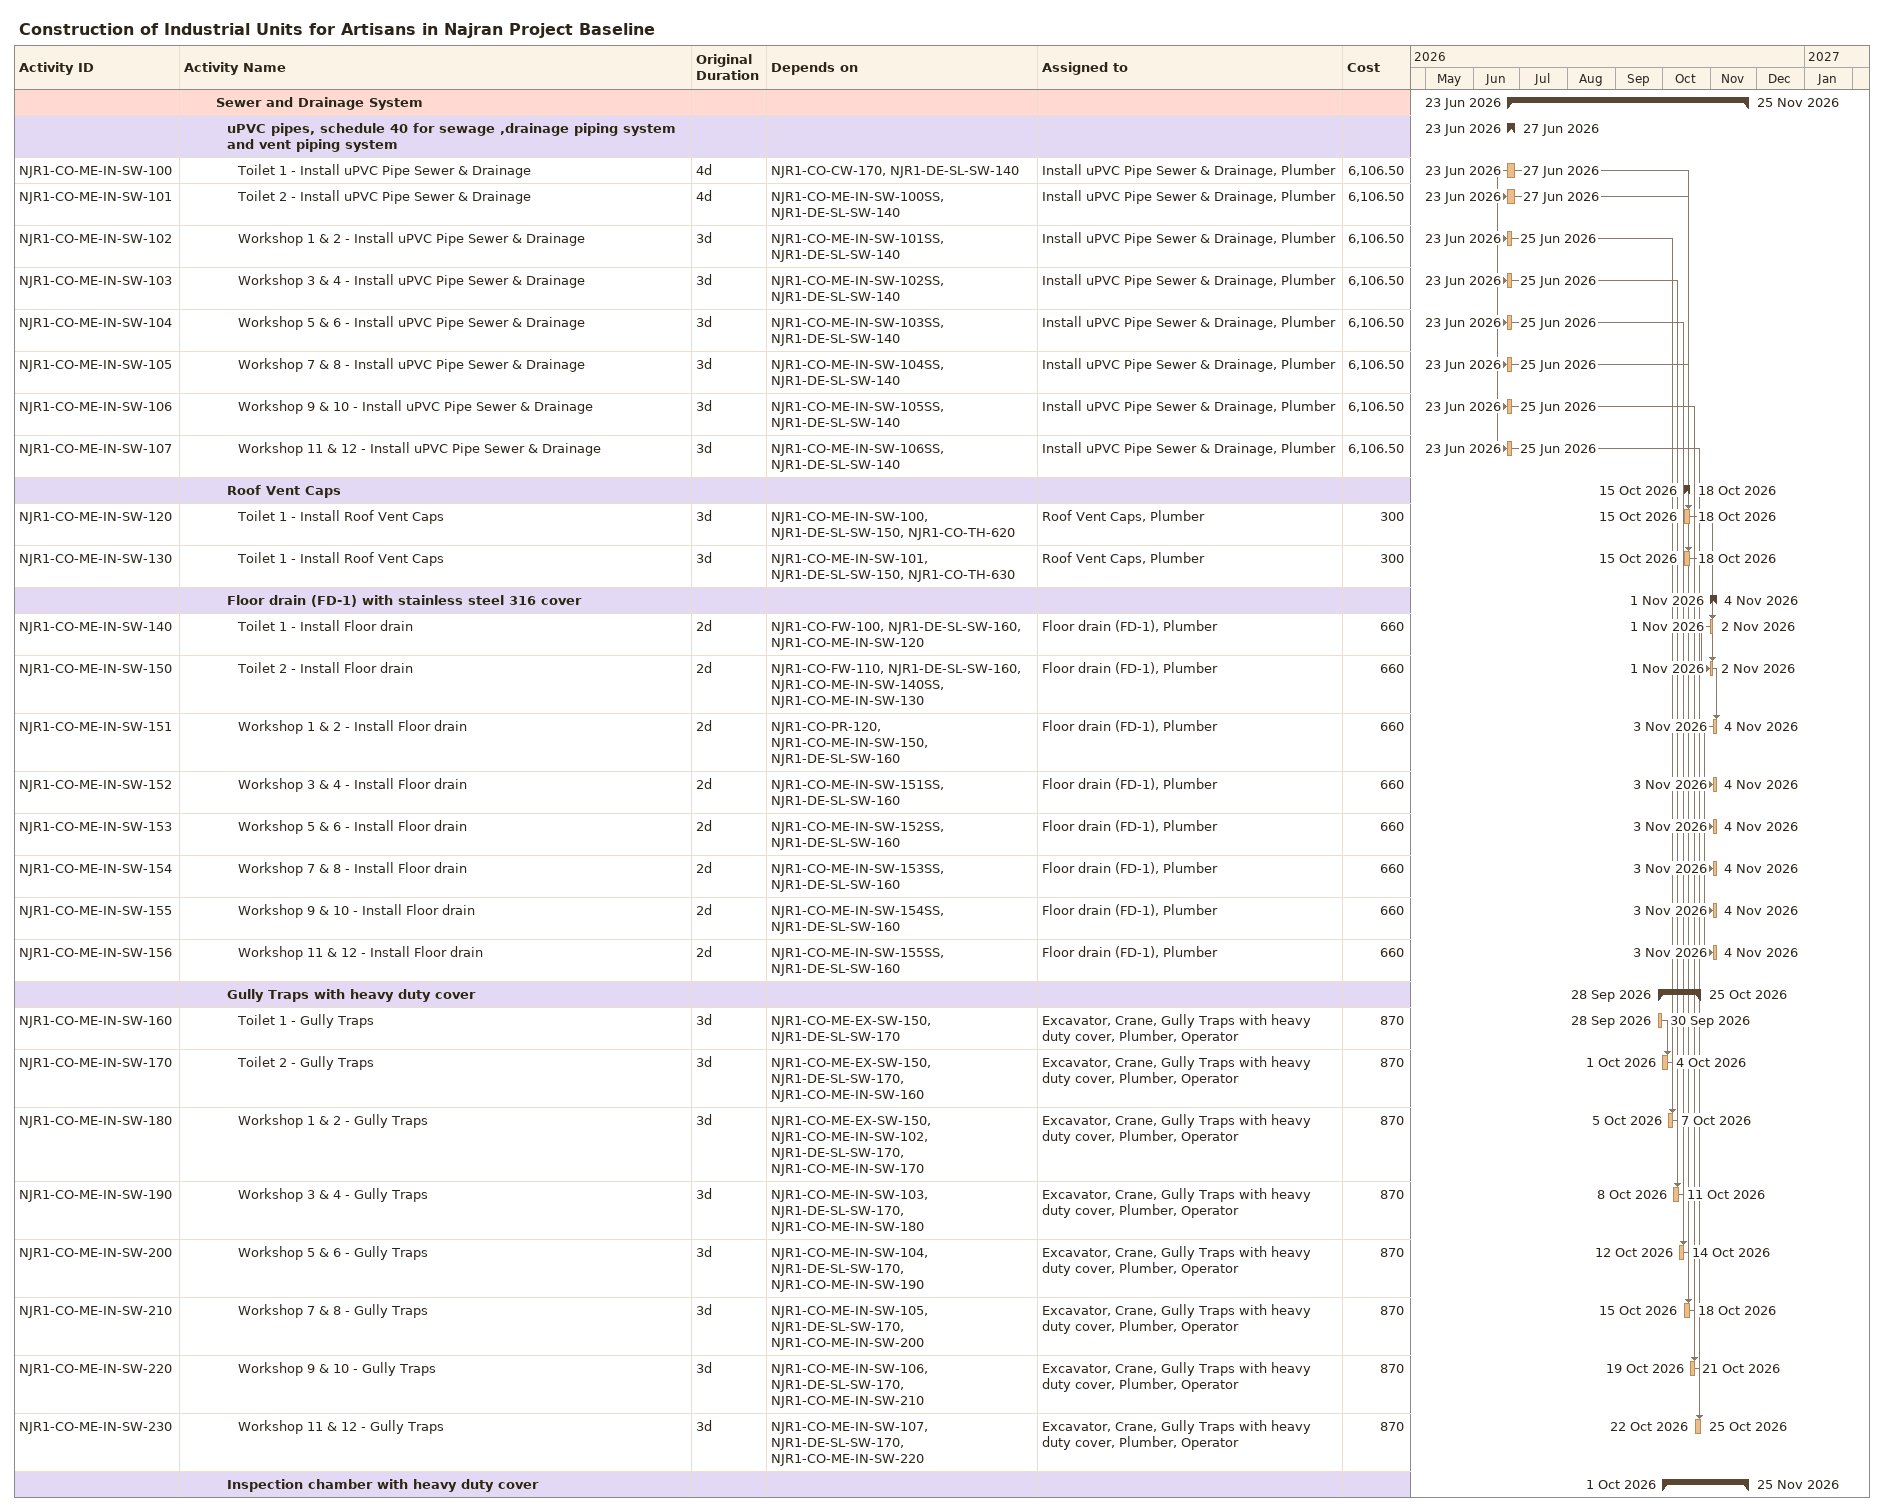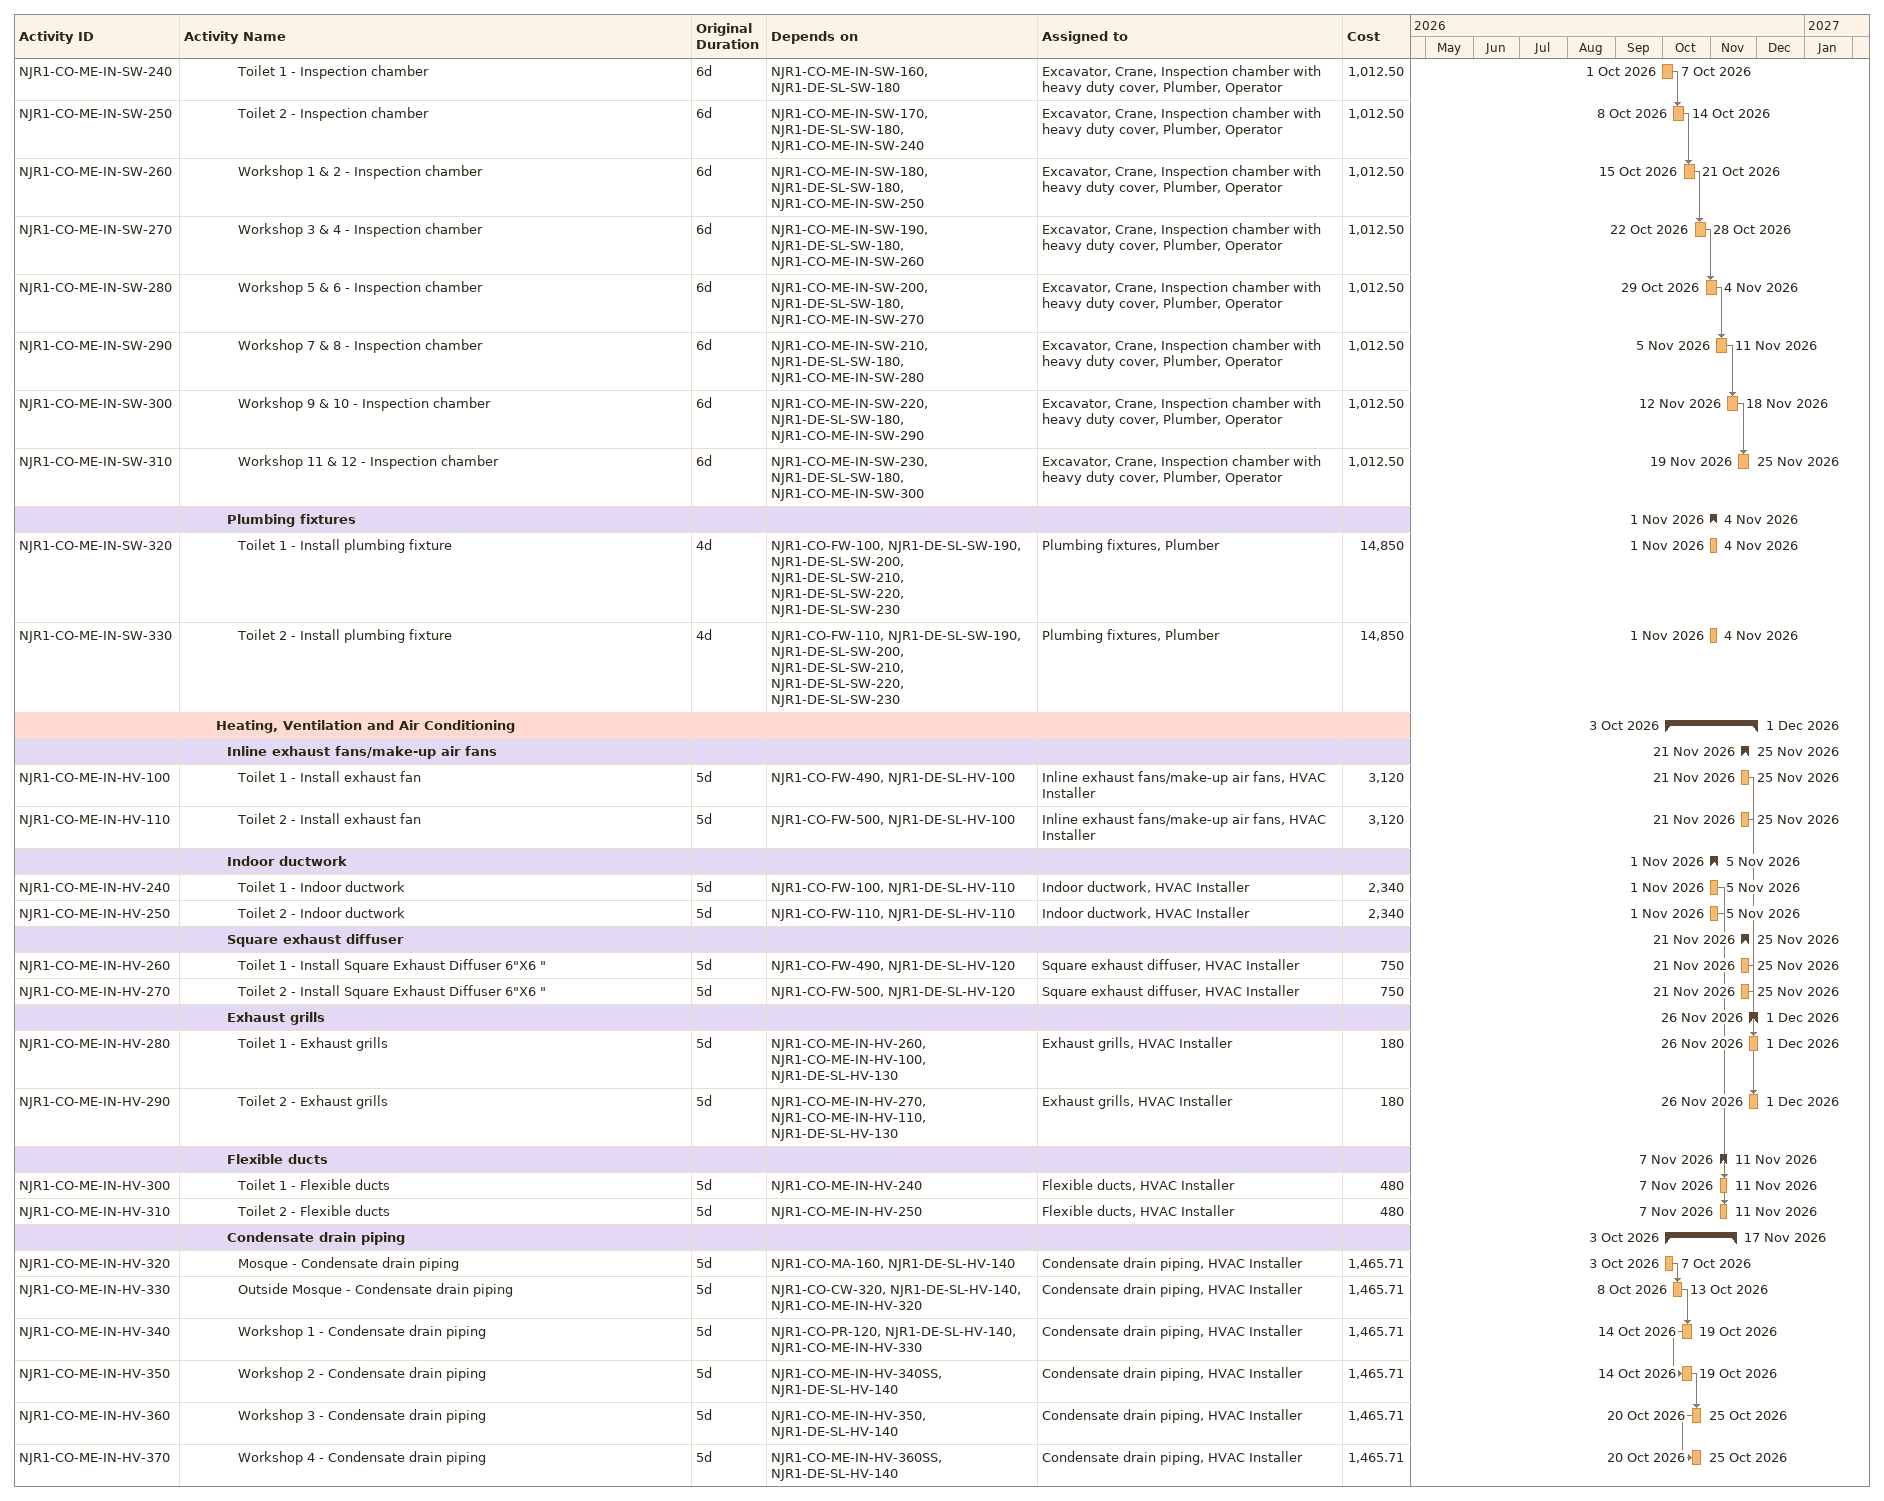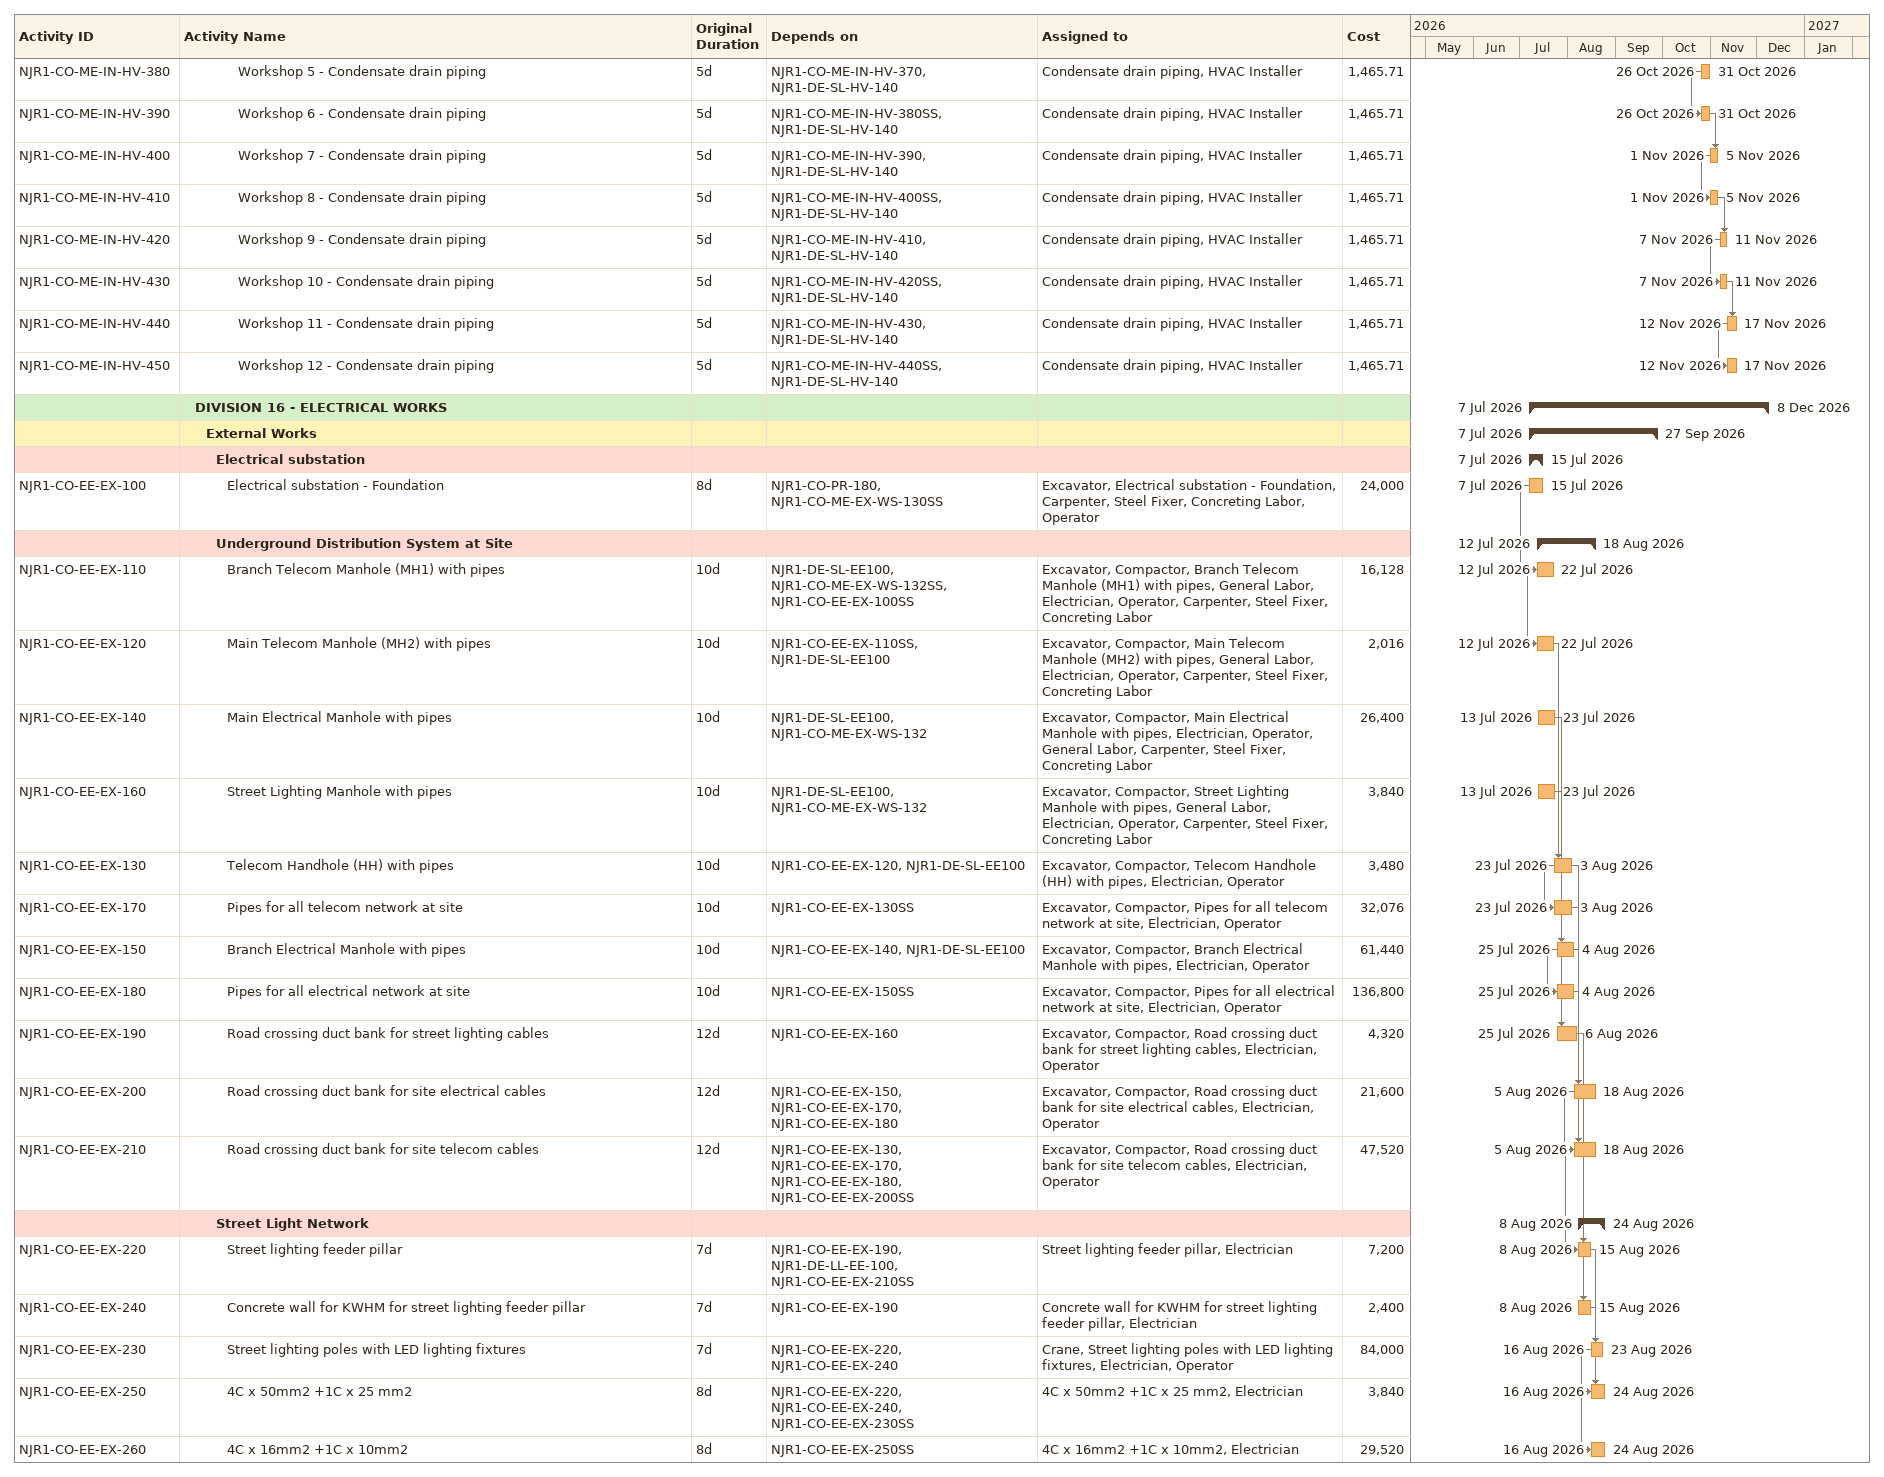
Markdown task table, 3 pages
Construction of Industrial Units for Artisans in Najran Project Baseline

| ID | Level | Task | Original duration | Start | Finish | Predecessors | Resources | Cost |
|---|---|---|---|---|---|---|---|---|
|  | 4 | **Sewer and Drainage System** |  | 2026-06-23 | 2026-11-25 |  |  |  |
|  | 5 | **uPVC pipes, schedule 40 for sewage ,drainage piping system and vent piping system** |  | 2026-06-23 | 2026-06-27 |  |  |  |
| NJR1-CO-ME-IN-SW-100 | 6 | Toilet 1 - Install uPVC Pipe Sewer & Drainage | 4d | 2026-06-23 | 2026-06-27 | NJR1-CO-CW-170, NJR1-DE-SL-SW-140 | Install uPVC Pipe Sewer & Drainage, Plumber | 6106.50 |
| NJR1-CO-ME-IN-SW-101 | 6 | Toilet 2 - Install uPVC Pipe Sewer & Drainage | 4d | 2026-06-23 | 2026-06-27 | NJR1-CO-ME-IN-SW-100SS, NJR1-DE-SL-SW-140 | Install uPVC Pipe Sewer & Drainage, Plumber | 6106.50 |
| NJR1-CO-ME-IN-SW-102 | 6 | Workshop 1 & 2 - Install uPVC Pipe Sewer & Drainage | 3d | 2026-06-23 | 2026-06-25 | NJR1-CO-ME-IN-SW-101SS, NJR1-DE-SL-SW-140 | Install uPVC Pipe Sewer & Drainage, Plumber | 6106.50 |
| NJR1-CO-ME-IN-SW-103 | 6 | Workshop 3 & 4 - Install uPVC Pipe Sewer & Drainage | 3d | 2026-06-23 | 2026-06-25 | NJR1-CO-ME-IN-SW-102SS, NJR1-DE-SL-SW-140 | Install uPVC Pipe Sewer & Drainage, Plumber | 6106.50 |
| NJR1-CO-ME-IN-SW-104 | 6 | Workshop 5 & 6 - Install uPVC Pipe Sewer & Drainage | 3d | 2026-06-23 | 2026-06-25 | NJR1-CO-ME-IN-SW-103SS, NJR1-DE-SL-SW-140 | Install uPVC Pipe Sewer & Drainage, Plumber | 6106.50 |
| NJR1-CO-ME-IN-SW-105 | 6 | Workshop 7 & 8 - Install uPVC Pipe Sewer & Drainage | 3d | 2026-06-23 | 2026-06-25 | NJR1-CO-ME-IN-SW-104SS, NJR1-DE-SL-SW-140 | Install uPVC Pipe Sewer & Drainage, Plumber | 6106.50 |
| NJR1-CO-ME-IN-SW-106 | 6 | Workshop 9 & 10 - Install uPVC Pipe Sewer & Drainage | 3d | 2026-06-23 | 2026-06-25 | NJR1-CO-ME-IN-SW-105SS, NJR1-DE-SL-SW-140 | Install uPVC Pipe Sewer & Drainage, Plumber | 6106.50 |
| NJR1-CO-ME-IN-SW-107 | 6 | Workshop 11 & 12 - Install uPVC Pipe Sewer & Drainage | 3d | 2026-06-23 | 2026-06-25 | NJR1-CO-ME-IN-SW-106SS, NJR1-DE-SL-SW-140 | Install uPVC Pipe Sewer & Drainage, Plumber | 6106.50 |
|  | 5 | **Roof Vent Caps** |  | 2026-10-15 | 2026-10-18 |  |  |  |
| NJR1-CO-ME-IN-SW-120 | 6 | Toilet 1 - Install Roof Vent Caps | 3d | 2026-10-15 | 2026-10-18 | NJR1-CO-ME-IN-SW-100, NJR1-DE-SL-SW-150, NJR1-CO-TH-620 | Roof Vent Caps, Plumber | 300 |
| NJR1-CO-ME-IN-SW-130 | 6 | Toilet 1 - Install Roof Vent Caps | 3d | 2026-10-15 | 2026-10-18 | NJR1-CO-ME-IN-SW-101, NJR1-DE-SL-SW-150, NJR1-CO-TH-630 | Roof Vent Caps, Plumber | 300 |
|  | 5 | **Floor drain (FD-1) with stainless steel 316 cover** |  | 2026-11-01 | 2026-11-04 |  |  |  |
| NJR1-CO-ME-IN-SW-140 | 6 | Toilet 1 - Install Floor drain | 2d | 2026-11-01 | 2026-11-02 | NJR1-CO-FW-100, NJR1-DE-SL-SW-160, NJR1-CO-ME-IN-SW-120 | Floor drain (FD-1), Plumber | 660 |
| NJR1-CO-ME-IN-SW-150 | 6 | Toilet 2 - Install Floor drain | 2d | 2026-11-01 | 2026-11-02 | NJR1-CO-FW-110, NJR1-DE-SL-SW-160, NJR1-CO-ME-IN-SW-140SS, NJR1-CO-ME-IN-SW-130 | Floor drain (FD-1), Plumber | 660 |
| NJR1-CO-ME-IN-SW-151 | 6 | Workshop 1 & 2 - Install Floor drain | 2d | 2026-11-03 | 2026-11-04 | NJR1-CO-PR-120, NJR1-CO-ME-IN-SW-150, NJR1-DE-SL-SW-160 | Floor drain (FD-1), Plumber | 660 |
| NJR1-CO-ME-IN-SW-152 | 6 | Workshop 3 & 4 - Install Floor drain | 2d | 2026-11-03 | 2026-11-04 | NJR1-CO-ME-IN-SW-151SS, NJR1-DE-SL-SW-160 | Floor drain (FD-1), Plumber | 660 |
| NJR1-CO-ME-IN-SW-153 | 6 | Workshop 5 & 6 - Install Floor drain | 2d | 2026-11-03 | 2026-11-04 | NJR1-CO-ME-IN-SW-152SS, NJR1-DE-SL-SW-160 | Floor drain (FD-1), Plumber | 660 |
| NJR1-CO-ME-IN-SW-154 | 6 | Workshop 7 & 8 - Install Floor drain | 2d | 2026-11-03 | 2026-11-04 | NJR1-CO-ME-IN-SW-153SS, NJR1-DE-SL-SW-160 | Floor drain (FD-1), Plumber | 660 |
| NJR1-CO-ME-IN-SW-155 | 6 | Workshop 9 & 10 - Install Floor drain | 2d | 2026-11-03 | 2026-11-04 | NJR1-CO-ME-IN-SW-154SS, NJR1-DE-SL-SW-160 | Floor drain (FD-1), Plumber | 660 |
| NJR1-CO-ME-IN-SW-156 | 6 | Workshop 11 & 12 - Install Floor drain | 2d | 2026-11-03 | 2026-11-04 | NJR1-CO-ME-IN-SW-155SS, NJR1-DE-SL-SW-160 | Floor drain (FD-1), Plumber | 660 |
|  | 5 | **Gully Traps with heavy duty cover** |  | 2026-09-28 | 2026-10-25 |  |  |  |
| NJR1-CO-ME-IN-SW-160 | 6 | Toilet 1 - Gully Traps | 3d | 2026-09-28 | 2026-09-30 | NJR1-CO-ME-EX-SW-150, NJR1-DE-SL-SW-170 | Excavator, Crane, Gully Traps with heavy duty cover, Plumber, Operator | 870 |
| NJR1-CO-ME-IN-SW-170 | 6 | Toilet 2 - Gully Traps | 3d | 2026-10-01 | 2026-10-04 | NJR1-CO-ME-EX-SW-150, NJR1-DE-SL-SW-170, NJR1-CO-ME-IN-SW-160 | Excavator, Crane, Gully Traps with heavy duty cover, Plumber, Operator | 870 |
| NJR1-CO-ME-IN-SW-180 | 6 | Workshop 1 & 2 - Gully Traps | 3d | 2026-10-05 | 2026-10-07 | NJR1-CO-ME-EX-SW-150, NJR1-CO-ME-IN-SW-102, NJR1-DE-SL-SW-170, NJR1-CO-ME-IN-SW-170 | Excavator, Crane, Gully Traps with heavy duty cover, Plumber, Operator | 870 |
| NJR1-CO-ME-IN-SW-190 | 6 | Workshop 3 & 4 - Gully Traps | 3d | 2026-10-08 | 2026-10-11 | NJR1-CO-ME-IN-SW-103, NJR1-DE-SL-SW-170, NJR1-CO-ME-IN-SW-180 | Excavator, Crane, Gully Traps with heavy duty cover, Plumber, Operator | 870 |
| NJR1-CO-ME-IN-SW-200 | 6 | Workshop 5 & 6 - Gully Traps | 3d | 2026-10-12 | 2026-10-14 | NJR1-CO-ME-IN-SW-104, NJR1-DE-SL-SW-170, NJR1-CO-ME-IN-SW-190 | Excavator, Crane, Gully Traps with heavy duty cover, Plumber, Operator | 870 |
| NJR1-CO-ME-IN-SW-210 | 6 | Workshop 7 & 8 - Gully Traps | 3d | 2026-10-15 | 2026-10-18 | NJR1-CO-ME-IN-SW-105, NJR1-DE-SL-SW-170, NJR1-CO-ME-IN-SW-200 | Excavator, Crane, Gully Traps with heavy duty cover, Plumber, Operator | 870 |
| NJR1-CO-ME-IN-SW-220 | 6 | Workshop 9 & 10 - Gully Traps | 3d | 2026-10-19 | 2026-10-21 | NJR1-CO-ME-IN-SW-106, NJR1-DE-SL-SW-170, NJR1-CO-ME-IN-SW-210 | Excavator, Crane, Gully Traps with heavy duty cover, Plumber, Operator | 870 |
| NJR1-CO-ME-IN-SW-230 | 6 | Workshop 11 & 12 - Gully Traps | 3d | 2026-10-22 | 2026-10-25 | NJR1-CO-ME-IN-SW-107, NJR1-DE-SL-SW-170, NJR1-CO-ME-IN-SW-220 | Excavator, Crane, Gully Traps with heavy duty cover, Plumber, Operator | 870 |
|  | 5 | **Inspection chamber with heavy duty cover** |  | 2026-10-01 | 2026-11-25 |  |  |  |
| NJR1-CO-ME-IN-SW-240 | 6 | Toilet 1 - Inspection chamber | 6d | 2026-10-01 | 2026-10-07 | NJR1-CO-ME-IN-SW-160, NJR1-DE-SL-SW-180 | Excavator, Crane, Inspection chamber with heavy duty cover, Plumber, Operator | 1012.50 |
| NJR1-CO-ME-IN-SW-250 | 6 | Toilet 2 - Inspection chamber | 6d | 2026-10-08 | 2026-10-14 | NJR1-CO-ME-IN-SW-170, NJR1-DE-SL-SW-180, NJR1-CO-ME-IN-SW-240 | Excavator, Crane, Inspection chamber with heavy duty cover, Plumber, Operator | 1012.50 |
| NJR1-CO-ME-IN-SW-260 | 6 | Workshop 1 & 2 - Inspection chamber | 6d | 2026-10-15 | 2026-10-21 | NJR1-CO-ME-IN-SW-180, NJR1-DE-SL-SW-180, NJR1-CO-ME-IN-SW-250 | Excavator, Crane, Inspection chamber with heavy duty cover, Plumber, Operator | 1012.50 |
| NJR1-CO-ME-IN-SW-270 | 6 | Workshop 3 & 4 - Inspection chamber | 6d | 2026-10-22 | 2026-10-28 | NJR1-CO-ME-IN-SW-190, NJR1-DE-SL-SW-180, NJR1-CO-ME-IN-SW-260 | Excavator, Crane, Inspection chamber with heavy duty cover, Plumber, Operator | 1012.50 |
| NJR1-CO-ME-IN-SW-280 | 6 | Workshop 5 & 6 - Inspection chamber | 6d | 2026-10-29 | 2026-11-04 | NJR1-CO-ME-IN-SW-200, NJR1-DE-SL-SW-180, NJR1-CO-ME-IN-SW-270 | Excavator, Crane, Inspection chamber with heavy duty cover, Plumber, Operator | 1012.50 |
| NJR1-CO-ME-IN-SW-290 | 6 | Workshop 7 & 8 - Inspection chamber | 6d | 2026-11-05 | 2026-11-11 | NJR1-CO-ME-IN-SW-210, NJR1-DE-SL-SW-180, NJR1-CO-ME-IN-SW-280 | Excavator, Crane, Inspection chamber with heavy duty cover, Plumber, Operator | 1012.50 |
| NJR1-CO-ME-IN-SW-300 | 6 | Workshop 9 & 10 - Inspection chamber | 6d | 2026-11-12 | 2026-11-18 | NJR1-CO-ME-IN-SW-220, NJR1-DE-SL-SW-180, NJR1-CO-ME-IN-SW-290 | Excavator, Crane, Inspection chamber with heavy duty cover, Plumber, Operator | 1012.50 |
| NJR1-CO-ME-IN-SW-310 | 6 | Workshop 11 & 12 - Inspection chamber | 6d | 2026-11-19 | 2026-11-25 | NJR1-CO-ME-IN-SW-230, NJR1-DE-SL-SW-180, NJR1-CO-ME-IN-SW-300 | Excavator, Crane, Inspection chamber with heavy duty cover, Plumber, Operator | 1012.50 |
|  | 5 | **Plumbing fixtures** |  | 2026-11-01 | 2026-11-04 |  |  |  |
| NJR1-CO-ME-IN-SW-320 | 6 | Toilet 1 - Install plumbing fixture | 4d | 2026-11-01 | 2026-11-04 | NJR1-CO-FW-100, NJR1-DE-SL-SW-190, NJR1-DE-SL-SW-200, NJR1-DE-SL-SW-210, NJR1-DE-SL-SW-220, NJR1-DE-SL-SW-230 | Plumbing fixtures, Plumber | 14850 |
| NJR1-CO-ME-IN-SW-330 | 6 | Toilet 2 - Install plumbing fixture | 4d | 2026-11-01 | 2026-11-04 | NJR1-CO-FW-110, NJR1-DE-SL-SW-190, NJR1-DE-SL-SW-200, NJR1-DE-SL-SW-210, NJR1-DE-SL-SW-220, NJR1-DE-SL-SW-230 | Plumbing fixtures, Plumber | 14850 |
|  | 4 | **Heating, Ventilation and Air Conditioning** |  | 2026-10-03 | 2026-12-01 |  |  |  |
|  | 5 | **Inline exhaust fans/make-up air fans** |  | 2026-11-21 | 2026-11-25 |  |  |  |
| NJR1-CO-ME-IN-HV-100 | 6 | Toilet 1 - Install exhaust fan | 5d | 2026-11-21 | 2026-11-25 | NJR1-CO-FW-490, NJR1-DE-SL-HV-100 | Inline exhaust fans/make-up air fans, HVAC Installer | 3120 |
| NJR1-CO-ME-IN-HV-110 | 6 | Toilet 2 - Install exhaust fan | 5d | 2026-11-21 | 2026-11-25 | NJR1-CO-FW-500, NJR1-DE-SL-HV-100 | Inline exhaust fans/make-up air fans, HVAC Installer | 3120 |
|  | 5 | **Indoor ductwork** |  | 2026-11-01 | 2026-11-05 |  |  |  |
| NJR1-CO-ME-IN-HV-240 | 6 | Toilet 1 - Indoor ductwork | 5d | 2026-11-01 | 2026-11-05 | NJR1-CO-FW-100, NJR1-DE-SL-HV-110 | Indoor ductwork, HVAC Installer | 2340 |
| NJR1-CO-ME-IN-HV-250 | 6 | Toilet 2 - Indoor ductwork | 5d | 2026-11-01 | 2026-11-05 | NJR1-CO-FW-110, NJR1-DE-SL-HV-110 | Indoor ductwork, HVAC Installer | 2340 |
|  | 5 | **Square exhaust diffuser** |  | 2026-11-21 | 2026-11-25 |  |  |  |
| NJR1-CO-ME-IN-HV-260 | 6 | Toilet 1 - Install Square Exhaust Diffuser 6"X6 " | 5d | 2026-11-21 | 2026-11-25 | NJR1-CO-FW-490, NJR1-DE-SL-HV-120 | Square exhaust diffuser, HVAC Installer | 750 |
| NJR1-CO-ME-IN-HV-270 | 6 | Toilet 2 - Install Square Exhaust Diffuser 6"X6 " | 5d | 2026-11-21 | 2026-11-25 | NJR1-CO-FW-500, NJR1-DE-SL-HV-120 | Square exhaust diffuser, HVAC Installer | 750 |
|  | 5 | **Exhaust grills** |  | 2026-11-26 | 2026-12-01 |  |  |  |
| NJR1-CO-ME-IN-HV-280 | 6 | Toilet 1 - Exhaust grills | 5d | 2026-11-26 | 2026-12-01 | NJR1-CO-ME-IN-HV-260, NJR1-CO-ME-IN-HV-100, NJR1-DE-SL-HV-130 | Exhaust grills, HVAC Installer | 180 |
| NJR1-CO-ME-IN-HV-290 | 6 | Toilet 2 - Exhaust grills | 5d | 2026-11-26 | 2026-12-01 | NJR1-CO-ME-IN-HV-270, NJR1-CO-ME-IN-HV-110, NJR1-DE-SL-HV-130 | Exhaust grills, HVAC Installer | 180 |
|  | 5 | **Flexible ducts** |  | 2026-11-07 | 2026-11-11 |  |  |  |
| NJR1-CO-ME-IN-HV-300 | 6 | Toilet 1 - Flexible ducts | 5d | 2026-11-07 | 2026-11-11 | NJR1-CO-ME-IN-HV-240 | Flexible ducts, HVAC Installer | 480 |
| NJR1-CO-ME-IN-HV-310 | 6 | Toilet 2 - Flexible ducts | 5d | 2026-11-07 | 2026-11-11 | NJR1-CO-ME-IN-HV-250 | Flexible ducts, HVAC Installer | 480 |
|  | 5 | **Condensate drain piping** |  | 2026-10-03 | 2026-11-17 |  |  |  |
| NJR1-CO-ME-IN-HV-320 | 6 | Mosque - Condensate drain piping | 5d | 2026-10-03 | 2026-10-07 | NJR1-CO-MA-160, NJR1-DE-SL-HV-140 | Condensate drain piping, HVAC Installer | 1465.71 |
| NJR1-CO-ME-IN-HV-330 | 6 | Outside Mosque - Condensate drain piping | 5d | 2026-10-08 | 2026-10-13 | NJR1-CO-CW-320, NJR1-DE-SL-HV-140, NJR1-CO-ME-IN-HV-320 | Condensate drain piping, HVAC Installer | 1465.71 |
| NJR1-CO-ME-IN-HV-340 | 6 | Workshop 1 - Condensate drain piping | 5d | 2026-10-14 | 2026-10-19 | NJR1-CO-PR-120, NJR1-DE-SL-HV-140, NJR1-CO-ME-IN-HV-330 | Condensate drain piping, HVAC Installer | 1465.71 |
| NJR1-CO-ME-IN-HV-350 | 6 | Workshop 2 - Condensate drain piping | 5d | 2026-10-14 | 2026-10-19 | NJR1-CO-ME-IN-HV-340SS, NJR1-DE-SL-HV-140 | Condensate drain piping, HVAC Installer | 1465.71 |
| NJR1-CO-ME-IN-HV-360 | 6 | Workshop 3 - Condensate drain piping | 5d | 2026-10-20 | 2026-10-25 | NJR1-CO-ME-IN-HV-350, NJR1-DE-SL-HV-140 | Condensate drain piping, HVAC Installer | 1465.71 |
| NJR1-CO-ME-IN-HV-370 | 6 | Workshop 4 - Condensate drain piping | 5d | 2026-10-20 | 2026-10-25 | NJR1-CO-ME-IN-HV-360SS, NJR1-DE-SL-HV-140 | Condensate drain piping, HVAC Installer | 1465.71 |
| NJR1-CO-ME-IN-HV-380 | 6 | Workshop 5 - Condensate drain piping | 5d | 2026-10-26 | 2026-10-31 | NJR1-CO-ME-IN-HV-370, NJR1-DE-SL-HV-140 | Condensate drain piping, HVAC Installer | 1465.71 |
| NJR1-CO-ME-IN-HV-390 | 6 | Workshop 6 - Condensate drain piping | 5d | 2026-10-26 | 2026-10-31 | NJR1-CO-ME-IN-HV-380SS, NJR1-DE-SL-HV-140 | Condensate drain piping, HVAC Installer | 1465.71 |
| NJR1-CO-ME-IN-HV-400 | 6 | Workshop 7 - Condensate drain piping | 5d | 2026-11-01 | 2026-11-05 | NJR1-CO-ME-IN-HV-390, NJR1-DE-SL-HV-140 | Condensate drain piping, HVAC Installer | 1465.71 |
| NJR1-CO-ME-IN-HV-410 | 6 | Workshop 8 - Condensate drain piping | 5d | 2026-11-01 | 2026-11-05 | NJR1-CO-ME-IN-HV-400SS, NJR1-DE-SL-HV-140 | Condensate drain piping, HVAC Installer | 1465.71 |
| NJR1-CO-ME-IN-HV-420 | 6 | Workshop 9 - Condensate drain piping | 5d | 2026-11-07 | 2026-11-11 | NJR1-CO-ME-IN-HV-410, NJR1-DE-SL-HV-140 | Condensate drain piping, HVAC Installer | 1465.71 |
| NJR1-CO-ME-IN-HV-430 | 6 | Workshop 10 - Condensate drain piping | 5d | 2026-11-07 | 2026-11-11 | NJR1-CO-ME-IN-HV-420SS, NJR1-DE-SL-HV-140 | Condensate drain piping, HVAC Installer | 1465.71 |
| NJR1-CO-ME-IN-HV-440 | 6 | Workshop 11 - Condensate drain piping | 5d | 2026-11-12 | 2026-11-17 | NJR1-CO-ME-IN-HV-430, NJR1-DE-SL-HV-140 | Condensate drain piping, HVAC Installer | 1465.71 |
| NJR1-CO-ME-IN-HV-450 | 6 | Workshop 12 - Condensate drain piping | 5d | 2026-11-12 | 2026-11-17 | NJR1-CO-ME-IN-HV-440SS, NJR1-DE-SL-HV-140 | Condensate drain piping, HVAC Installer | 1465.71 |
|  | 2 | **DIVISION 16 - ELECTRICAL WORKS** |  | 2026-07-07 | 2026-12-08 |  |  |  |
|  | 3 | **External Works** |  | 2026-07-07 | 2026-09-27 |  |  |  |
|  | 4 | **Electrical substation** |  | 2026-07-07 | 2026-07-15 |  |  |  |
| NJR1-CO-EE-EX-100 | 5 | Electrical substation - Foundation | 8d | 2026-07-07 | 2026-07-15 | NJR1-CO-PR-180, NJR1-CO-ME-EX-WS-130SS | Excavator, Electrical substation - Foundation, Carpenter, Steel Fixer, Concreting Labor, Operator | 24000 |
|  | 4 | **Underground Distribution System at Site** |  | 2026-07-12 | 2026-08-18 |  |  |  |
| NJR1-CO-EE-EX-110 | 5 | Branch Telecom Manhole (MH1) with pipes | 10d | 2026-07-12 | 2026-07-22 | NJR1-DE-SL-EE100, NJR1-CO-ME-EX-WS-132SS, NJR1-CO-EE-EX-100SS | Excavator, Compactor, Branch Telecom Manhole (MH1) with pipes, General Labor, Electrician, Operator, Carpenter, Steel Fixer, Concreting Labor | 16128 |
| NJR1-CO-EE-EX-120 | 5 | Main Telecom Manhole (MH2) with pipes | 10d | 2026-07-12 | 2026-07-22 | NJR1-CO-EE-EX-110SS, NJR1-DE-SL-EE100 | Excavator, Compactor, Main Telecom Manhole (MH2) with pipes, General Labor, Electrician, Operator, Carpenter, Steel Fixer, Concreting Labor | 2016 |
| NJR1-CO-EE-EX-140 | 5 | Main Electrical Manhole with pipes | 10d | 2026-07-13 | 2026-07-23 | NJR1-DE-SL-EE100, NJR1-CO-ME-EX-WS-132 | Excavator, Compactor, Main Electrical Manhole with pipes, Electrician, Operator, General Labor, Carpenter, Steel Fixer, Concreting Labor | 26400 |
| NJR1-CO-EE-EX-160 | 5 | Street Lighting Manhole with pipes | 10d | 2026-07-13 | 2026-07-23 | NJR1-DE-SL-EE100, NJR1-CO-ME-EX-WS-132 | Excavator, Compactor, Street Lighting Manhole with pipes, General Labor, Electrician, Operator, Carpenter, Steel Fixer, Concreting Labor | 3840 |
| NJR1-CO-EE-EX-130 | 5 | Telecom Handhole (HH) with pipes | 10d | 2026-07-23 | 2026-08-03 | NJR1-CO-EE-EX-120, NJR1-DE-SL-EE100 | Excavator, Compactor, Telecom Handhole (HH) with pipes, Electrician, Operator | 3480 |
| NJR1-CO-EE-EX-170 | 5 | Pipes for all telecom network at site | 10d | 2026-07-23 | 2026-08-03 | NJR1-CO-EE-EX-130SS | Excavator, Compactor, Pipes for all telecom network at site, Electrician, Operator | 32076 |
| NJR1-CO-EE-EX-150 | 5 | Branch Electrical Manhole with pipes | 10d | 2026-07-25 | 2026-08-04 | NJR1-CO-EE-EX-140, NJR1-DE-SL-EE100 | Excavator, Compactor, Branch Electrical Manhole with pipes, Electrician, Operator | 61440 |
| NJR1-CO-EE-EX-180 | 5 | Pipes for all electrical network at site | 10d | 2026-07-25 | 2026-08-04 | NJR1-CO-EE-EX-150SS | Excavator, Compactor, Pipes for all electrical network at site, Electrician, Operator | 136800 |
| NJR1-CO-EE-EX-190 | 5 | Road crossing duct bank for street lighting cables | 12d | 2026-07-25 | 2026-08-06 | NJR1-CO-EE-EX-160 | Excavator, Compactor, Road crossing duct bank for street lighting cables, Electrician, Operator | 4320 |
| NJR1-CO-EE-EX-200 | 5 | Road crossing duct bank for site electrical cables | 12d | 2026-08-05 | 2026-08-18 | NJR1-CO-EE-EX-150, NJR1-CO-EE-EX-170, NJR1-CO-EE-EX-180 | Excavator, Compactor, Road crossing duct bank for site electrical cables, Electrician, Operator | 21600 |
| NJR1-CO-EE-EX-210 | 5 | Road crossing duct bank for site telecom cables | 12d | 2026-08-05 | 2026-08-18 | NJR1-CO-EE-EX-130, NJR1-CO-EE-EX-170, NJR1-CO-EE-EX-180, NJR1-CO-EE-EX-200SS | Excavator, Compactor, Road crossing duct bank for site telecom cables, Electrician, Operator | 47520 |
|  | 4 | **Street Light Network** |  | 2026-08-08 | 2026-08-24 |  |  |  |
| NJR1-CO-EE-EX-220 | 5 | Street lighting feeder pillar | 7d | 2026-08-08 | 2026-08-15 | NJR1-CO-EE-EX-190, NJR1-DE-LL-EE-100, NJR1-CO-EE-EX-210SS | Street lighting feeder pillar, Electrician | 7200 |
| NJR1-CO-EE-EX-240 | 5 | Concrete wall for KWHM for street lighting feeder pillar | 7d | 2026-08-08 | 2026-08-15 | NJR1-CO-EE-EX-190 | Concrete wall for KWHM for street lighting feeder pillar, Electrician | 2400 |
| NJR1-CO-EE-EX-230 | 5 | Street lighting poles with LED lighting fixtures | 7d | 2026-08-16 | 2026-08-23 | NJR1-CO-EE-EX-220, NJR1-CO-EE-EX-240 | Crane, Street lighting poles with LED lighting fixtures, Electrician, Operator | 84000 |
| NJR1-CO-EE-EX-250 | 5 | 4C x 50mm2 +1C x 25 mm2 | 8d | 2026-08-16 | 2026-08-24 | NJR1-CO-EE-EX-220, NJR1-CO-EE-EX-240, NJR1-CO-EE-EX-230SS | 4C x 50mm2 +1C x 25 mm2, Electrician | 3840 |
| NJR1-CO-EE-EX-260 | 5 | 4C x 16mm2 +1C x 10mm2 | 8d | 2026-08-16 | 2026-08-24 | NJR1-CO-EE-EX-250SS | 4C x 16mm2 +1C x 10mm2, Electrician | 29520 |
